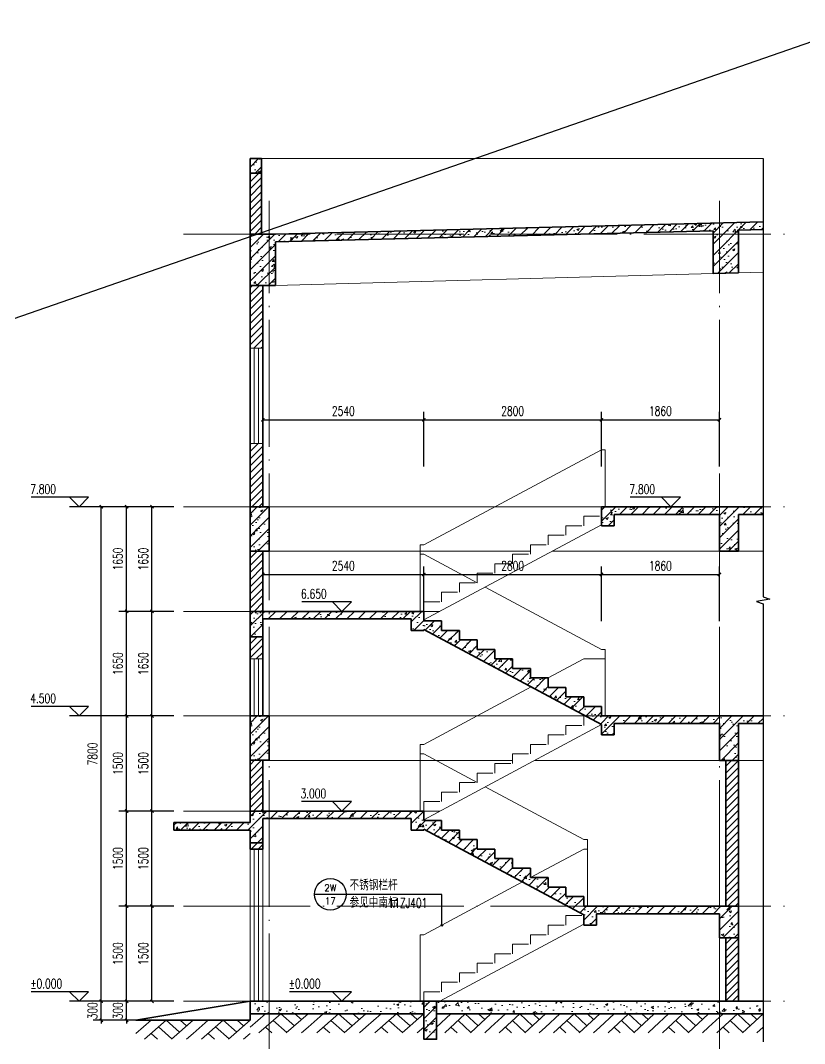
# Model space of a CAD drawing. Extents: x 238398 to 585159, y -66832 to 191977.
# Drawn here: x 424739 to 437103, y -57023 to -40886 of the extents above; entities that cross this region are included whole.
import ezdxf
from ezdxf.enums import TextEntityAlignment as Align

# ---------------------------------------------------------------- set-up
doc = ezdxf.new("R2010")
doc.units = 0
doc.header["$LTSCALE"] = 1000
doc.header["$MEASUREMENT"] = 0
doc.linetypes.add('DASH', pattern=[0.35, 0.25, -0.1])
doc.linetypes.add('DOTE', pattern=[2.42, 2, -0.2, 0.02, -0.2])
doc.layers.get('0').update_dxf_attribs({"color": 8})
doc.layers.get('Defpoints').update_dxf_attribs({"color": 8})
for name, color, linetype in [('-人员定位', 6, 'Continuous'), ('DIM_ELEV', 8, 'Continuous'), ('DIM_IDEN', 8, 'Continuous'), ('DIM_SYMB', 8, 'Continuous'), ('PUB_DIM', 8, 'Continuous')]:
    doc.layers.add(name, color=color, linetype=linetype)
for name, color, linetype, lineweight in [('DOTE', 8, 'DOTE', 13), ('PUB_HATCH', 8, 'Continuous', 5), ('PUB_TEXT', 8, 'Continuous', 20), ('S_SURFACE', 8, 'Continuous', 15), ('WINDOW', 8, 'Continuous', 18), ('剖面粗线', 8, 'Continuous', 35)]:
    doc.layers.add(name, color=color, linetype=linetype, lineweight=lineweight)
doc.styles.add('_TCH_DIM', font='SIMPLEX', dxfattribs={"bigfont": 'GBCBIG'})
doc.styles.add('_TCH_DIM_T3', font='SIMPLEX', dxfattribs={"width": 0.705882, "bigfont": 'GBCBIG'})
doc.styles.add('_TCH_LABEL', font='geditxt.shx', dxfattribs={"bigfont": 'hztxt1.shx'})
doc.dimstyles.new('_TCH_ARCH&&50', dxfattribs={"dimtxt": 148.75, "dimasz": 50, "dimexe": 125, "dimexo": 150, "dimgap": 63.125, "dimtad": 1, "dimdec": 0, "dimzin": 0, "dimdsep": 46, "dimtxsty": '_TCH_DIM_T3', "dimblk": 'ARCHTICK', "dimcen": 0.09, "dimazin": 2, "dimtfac": 1, "dimtdec": 0, "dimtix": 1, "dimtmove": 2, "dimatfit": 3, "dimfxl": 0, "dimtolj": 1, "dimtzin": 0, "dimarcsym": 0})
pattern_1 = [(45, (-244964.8, -143580.45), (-88.388348, 88.388348), []), (50, (-244964.8, -143580.45), (358.63009, -31.37607), [37.5, -412.5]), (355, (-244964.8, -143580.45), (-69.37567, 376.09607), [30, -330]), (100.4514, (-244934.9, -143583.07), (289.25469, 344.71977), [31.8701, -350.57106]), (46.1842, (-244964.8, -143480.45), (533.62052, -82.7595), [56.25, -618.75]), (96.6356, (-244920.33, -143487.35), (467.33135, 487.05894), [47.80514, -525.8565]), (351.1842, (-244964.8, -143480.45), (467.33097, 487.0593), [45, -495]), (21, (-244914.8, -143505.45), (298.45353, -201.30945), [37.5, -412.5]), (326, (-244914.8, -143505.45), (121.65767, 362.57502), [30, -330]), (71.4514, (-244889.93, -143522.23), (420.11131, 161.26525), [31.8701, -350.57106]), (37.5, (-244964.8, -143580.45), (6.079928, 166.446927), [0, -326, 0, -335, 0, -331.25]), (7.5, (-244964.8, -143580.45), (131.53477, 197.205856), [0, -191, 0, -318.5, 0, -126.25]), (327.5, (-245076.3, -143580.45), (266.911218, -11.277436), [0, -125, 0, -390, 0, -517.5]), (317.5, (-245126.3, -143580.45), (291.593085, 50.05249), [0, -162.5, 0, -259, 0, -367.5])]
pattern_2 = [(45, (-244964.8, -143580.45), (-56.126601, 56.126601), [])]

# ---------------------------------------------------------------- blocks, each defined once
blk = doc.blocks.new('_ArchTick')
at = {"color": 0, "linetype": 'ByBlock', "const_width": 0.4}
blk.add_lwpolyline([(-0.5, -0.5), (0.5, 0.5)], dxfattribs=at)
blk = doc.blocks.new('*D246')
at = {"layer": 'Defpoints', "color": 0}
for p in [(435760, -49624), (433900, -50510), (435760, -50510)]:
    blk.add_point(p, dxfattribs=at)
at = {"layer": 'PUB_DIM', "color": 0, "lineweight": -2}
for p, q in [((433900, -50360), (433900, -49499)), ((435760, -50360), (435760, -49499)), ((433900, -49624), (435760, -49624))]:
    blk.add_line(p, q, dxfattribs=at)
at = {"layer": 'PUB_DIM', "color": 0, "lineweight": -2, "xscale": 50, "yscale": 50, "zscale": 50, "rotation": 180}
blk.add_blockref('_ArchTick', (433900, -49624), dxfattribs=at)
at = {"layer": 'PUB_DIM', "color": 0, "lineweight": -2, "xscale": 50, "yscale": 50, "zscale": 50}
blk.add_blockref('_ArchTick', (435760, -49624), dxfattribs=at)
at = {"layer": 'PUB_DIM', "color": 0, "insert": (434830, -49487), "char_height": 148.8, "attachment_point": 5, "style": '_TCH_DIM_T3'}
blk.add_mtext('\\A1;1860', dxfattribs=at)
blk = doc.blocks.new('*D247')
at = {"layer": 'Defpoints', "color": 0}
for p in [(433900, -49624), (431100, -50510), (433900, -50510)]:
    blk.add_point(p, dxfattribs=at)
at = {"layer": 'PUB_DIM', "color": 0, "lineweight": -2}
for p, q in [((431100, -50360), (431100, -49499)), ((433900, -50360), (433900, -49499)), ((431100, -49624), (433900, -49624))]:
    blk.add_line(p, q, dxfattribs=at)
at = {"layer": 'PUB_DIM', "color": 0, "lineweight": -2, "xscale": 50, "yscale": 50, "zscale": 50, "rotation": 180}
blk.add_blockref('_ArchTick', (431100, -49624), dxfattribs=at)
at = {"layer": 'PUB_DIM', "color": 0, "lineweight": -2, "xscale": 50, "yscale": 50, "zscale": 50}
blk.add_blockref('_ArchTick', (433900, -49624), dxfattribs=at)
at = {"layer": 'PUB_DIM', "color": 0, "insert": (432500, -49487), "char_height": 148.8, "attachment_point": 5, "style": '_TCH_DIM_T3'}
blk.add_mtext('\\A1;2800', dxfattribs=at)
blk = doc.blocks.new('*D248')
at = {"layer": 'Defpoints', "color": 0}
for p in [(431100, -49624), (428560, -50510), (431100, -50510)]:
    blk.add_point(p, dxfattribs=at)
at = {"layer": 'PUB_DIM', "color": 0, "lineweight": -2}
for p, q in [((428560, -50360), (428560, -49499)), ((431100, -50360), (431100, -49499)), ((428560, -49624), (431100, -49624))]:
    blk.add_line(p, q, dxfattribs=at)
at = {"layer": 'PUB_DIM', "color": 0, "lineweight": -2, "xscale": 50, "yscale": 50, "zscale": 50, "rotation": 180}
blk.add_blockref('_ArchTick', (428560, -49624), dxfattribs=at)
at = {"layer": 'PUB_DIM', "color": 0, "lineweight": -2, "xscale": 50, "yscale": 50, "zscale": 50}
blk.add_blockref('_ArchTick', (431100, -49624), dxfattribs=at)
at = {"layer": 'PUB_DIM', "color": 0, "insert": (429830, -49487), "char_height": 148.8, "attachment_point": 5, "style": '_TCH_DIM_T3'}
blk.add_mtext('\\A1;2540', dxfattribs=at)
blk = doc.blocks.new('*D249')
at = {"layer": 'Defpoints', "color": 0}
for p in [(435760, -47185), (433900, -48071), (435760, -48071)]:
    blk.add_point(p, dxfattribs=at)
at = {"layer": 'PUB_DIM', "color": 0, "lineweight": -2}
for p, q in [((433900, -47921), (433900, -47060)), ((435760, -47921), (435760, -47060)), ((433900, -47185), (435760, -47185))]:
    blk.add_line(p, q, dxfattribs=at)
at = {"layer": 'PUB_DIM', "color": 0, "lineweight": -2, "xscale": 50, "yscale": 50, "zscale": 50, "rotation": 180}
blk.add_blockref('_ArchTick', (433900, -47185), dxfattribs=at)
at = {"layer": 'PUB_DIM', "color": 0, "lineweight": -2, "xscale": 50, "yscale": 50, "zscale": 50}
blk.add_blockref('_ArchTick', (435760, -47185), dxfattribs=at)
at = {"layer": 'PUB_DIM', "color": 0, "insert": (434830, -47047), "char_height": 148.8, "attachment_point": 5, "style": '_TCH_DIM_T3'}
blk.add_mtext('\\A1;1860', dxfattribs=at)
blk = doc.blocks.new('*D250')
at = {"layer": 'Defpoints', "color": 0}
for p in [(433900, -47185), (431100, -48071), (433900, -48071)]:
    blk.add_point(p, dxfattribs=at)
at = {"layer": 'PUB_DIM', "color": 0, "lineweight": -2}
for p, q in [((431100, -47921), (431100, -47060)), ((433900, -47921), (433900, -47060)), ((431100, -47185), (433900, -47185))]:
    blk.add_line(p, q, dxfattribs=at)
at = {"layer": 'PUB_DIM', "color": 0, "lineweight": -2, "xscale": 50, "yscale": 50, "zscale": 50, "rotation": 180}
blk.add_blockref('_ArchTick', (431100, -47185), dxfattribs=at)
at = {"layer": 'PUB_DIM', "color": 0, "lineweight": -2, "xscale": 50, "yscale": 50, "zscale": 50}
blk.add_blockref('_ArchTick', (433900, -47185), dxfattribs=at)
at = {"layer": 'PUB_DIM', "color": 0, "insert": (432500, -47047), "char_height": 148.8, "attachment_point": 5, "style": '_TCH_DIM_T3'}
blk.add_mtext('\\A1;2800', dxfattribs=at)
blk = doc.blocks.new('*D251')
at = {"layer": 'Defpoints', "color": 0}
for p in [(431100, -47185), (428560, -48071), (431100, -48071)]:
    blk.add_point(p, dxfattribs=at)
at = {"layer": 'PUB_DIM', "color": 0, "lineweight": -2}
for p, q in [((428560, -47921), (428560, -47060)), ((431100, -47921), (431100, -47060)), ((428560, -47185), (431100, -47185))]:
    blk.add_line(p, q, dxfattribs=at)
at = {"layer": 'PUB_DIM', "color": 0, "lineweight": -2, "xscale": 50, "yscale": 50, "zscale": 50, "rotation": 180}
blk.add_blockref('_ArchTick', (428560, -47185), dxfattribs=at)
at = {"layer": 'PUB_DIM', "color": 0, "lineweight": -2, "xscale": 50, "yscale": 50, "zscale": 50}
blk.add_blockref('_ArchTick', (431100, -47185), dxfattribs=at)
at = {"layer": 'PUB_DIM', "color": 0, "insert": (429830, -47047), "char_height": 148.8, "attachment_point": 5, "style": '_TCH_DIM_T3'}
blk.add_mtext('\\A1;2540', dxfattribs=at)
blk = doc.blocks.new('*D309')
at = {"layer": 'Defpoints', "color": 0}
for p in [(426813, -48556), (427309, -48556), (427309, -50206)]:
    blk.add_point(p, dxfattribs=at)
at = {"layer": 'PUB_DIM', "color": 0, "lineweight": -2}
for p, q in [((427159, -48556), (426688, -48556)), ((426813, -50206), (426813, -48556)), ((427159, -50206), (426688, -50206))]:
    blk.add_line(p, q, dxfattribs=at)
at = {"layer": 'PUB_DIM', "color": 0, "lineweight": -2, "xscale": 50, "yscale": 50, "zscale": 50}
for p, rotation in [((426813, -48556), 90), ((426813, -50206), 270)]:
    blk.add_blockref('_ArchTick', p, dxfattribs=dict(at, rotation=rotation))
at = {"layer": 'PUB_DIM', "color": 0, "insert": (426676, -49381), "char_height": 148.8, "attachment_point": 5, "rotation": 90, "style": '_TCH_DIM_T3'}
blk.add_mtext('\\A1;1650', dxfattribs=at)
blk = doc.blocks.new('*D310')
at = {"layer": 'Defpoints', "color": 0}
for p in [(426813, -50206), (427309, -50206), (427309, -51856)]:
    blk.add_point(p, dxfattribs=at)
at = {"layer": 'PUB_DIM', "color": 0, "lineweight": -2}
for p, q in [((427159, -50206), (426688, -50206)), ((426813, -51856), (426813, -50206)), ((427159, -51856), (426688, -51856))]:
    blk.add_line(p, q, dxfattribs=at)
at = {"layer": 'PUB_DIM', "color": 0, "lineweight": -2, "xscale": 50, "yscale": 50, "zscale": 50}
for p, rotation in [((426813, -50206), 90), ((426813, -51856), 270)]:
    blk.add_blockref('_ArchTick', p, dxfattribs=dict(at, rotation=rotation))
at = {"layer": 'PUB_DIM', "color": 0, "insert": (426676, -51031), "char_height": 148.8, "attachment_point": 5, "rotation": 90, "style": '_TCH_DIM_T3'}
blk.add_mtext('\\A1;1650', dxfattribs=at)
blk = doc.blocks.new('*D311')
at = {"layer": 'Defpoints', "color": 0}
for p in [(426813, -51856), (427309, -51856), (427309, -53356)]:
    blk.add_point(p, dxfattribs=at)
at = {"layer": 'PUB_DIM', "color": 0, "lineweight": -2}
for p, q in [((427159, -51856), (426688, -51856)), ((426813, -53356), (426813, -51856)), ((427159, -53356), (426688, -53356))]:
    blk.add_line(p, q, dxfattribs=at)
at = {"layer": 'PUB_DIM', "color": 0, "lineweight": -2, "xscale": 50, "yscale": 50, "zscale": 50}
for p, rotation in [((426813, -51856), 90), ((426813, -53356), 270)]:
    blk.add_blockref('_ArchTick', p, dxfattribs=dict(at, rotation=rotation))
at = {"layer": 'PUB_DIM', "color": 0, "insert": (426676, -52606), "char_height": 148.8, "attachment_point": 5, "rotation": 90, "style": '_TCH_DIM_T3'}
blk.add_mtext('\\A1;1500', dxfattribs=at)
blk = doc.blocks.new('*D312')
at = {"layer": 'Defpoints', "color": 0}
for p in [(426813, -53356), (427309, -53356), (427309, -54856)]:
    blk.add_point(p, dxfattribs=at)
at = {"layer": 'PUB_DIM', "color": 0, "lineweight": -2}
for p, q in [((427159, -53356), (426688, -53356)), ((426813, -54856), (426813, -53356)), ((427159, -54856), (426688, -54856))]:
    blk.add_line(p, q, dxfattribs=at)
at = {"layer": 'PUB_DIM', "color": 0, "lineweight": -2, "xscale": 50, "yscale": 50, "zscale": 50}
for p, rotation in [((426813, -53356), 90), ((426813, -54856), 270)]:
    blk.add_blockref('_ArchTick', p, dxfattribs=dict(at, rotation=rotation))
at = {"layer": 'PUB_DIM', "color": 0, "insert": (426676, -54106), "char_height": 148.8, "attachment_point": 5, "rotation": 90, "style": '_TCH_DIM_T3'}
blk.add_mtext('\\A1;1500', dxfattribs=at)
blk = doc.blocks.new('*D313')
at = {"layer": 'Defpoints', "color": 0}
for p in [(426813, -54856), (427309, -54856), (427309, -56356)]:
    blk.add_point(p, dxfattribs=at)
at = {"layer": 'PUB_DIM', "color": 0, "lineweight": -2}
for p, q in [((427159, -54856), (426688, -54856)), ((426813, -56356), (426813, -54856)), ((427159, -56356), (426688, -56356))]:
    blk.add_line(p, q, dxfattribs=at)
at = {"layer": 'PUB_DIM', "color": 0, "lineweight": -2, "xscale": 50, "yscale": 50, "zscale": 50}
for p, rotation in [((426813, -54856), 90), ((426813, -56356), 270)]:
    blk.add_blockref('_ArchTick', p, dxfattribs=dict(at, rotation=rotation))
at = {"layer": 'PUB_DIM', "color": 0, "insert": (426676, -55606), "char_height": 148.8, "attachment_point": 5, "rotation": 90, "style": '_TCH_DIM_T3'}
blk.add_mtext('\\A1;1500', dxfattribs=at)
blk = doc.blocks.new('*D314')
at = {"layer": 'Defpoints', "color": 0}
for p in [(426013, -48556), (426577, -48556), (426577, -56356)]:
    blk.add_point(p, dxfattribs=at)
at = {"layer": 'PUB_DIM', "color": 0, "lineweight": -2}
for p, q in [((426427, -48556), (425888, -48556)), ((426013, -56356), (426013, -48556)), ((426427, -56356), (425888, -56356))]:
    blk.add_line(p, q, dxfattribs=at)
at = {"layer": 'PUB_DIM', "color": 0, "lineweight": -2, "xscale": 50, "yscale": 50, "zscale": 50}
for p, rotation in [((426013, -48556), 90), ((426013, -56356), 270)]:
    blk.add_blockref('_ArchTick', p, dxfattribs=dict(at, rotation=rotation))
at = {"layer": 'PUB_DIM', "color": 0, "insert": (425876, -52456), "char_height": 148.8, "attachment_point": 5, "rotation": 90, "style": '_TCH_DIM_T3'}
blk.add_mtext('\\A1;7800', dxfattribs=at)
blk = doc.blocks.new('*D315')
at = {"layer": 'Defpoints', "color": 0}
for p in [(426013, -56356), (426577, -56356), (426577, -56656)]:
    blk.add_point(p, dxfattribs=at)
at = {"layer": 'PUB_DIM', "color": 0, "lineweight": -2}
for p, q in [((426013, -56356), (426013, -56306)), ((426427, -56356), (425888, -56356)), ((426013, -56656), (426013, -56356)), ((426427, -56656), (425888, -56656)), ((426013, -56656), (426013, -56706))]:
    blk.add_line(p, q, dxfattribs=at)
at = {"layer": 'PUB_DIM', "color": 0, "lineweight": -2, "xscale": 50, "yscale": 50, "zscale": 50}
for p, rotation in [((426013, -56356), 270), ((426013, -56656), 90)]:
    blk.add_blockref('_ArchTick', p, dxfattribs=dict(at, rotation=rotation))
at = {"layer": 'PUB_DIM', "color": 0, "insert": (425876, -56506), "char_height": 148.8, "attachment_point": 5, "rotation": 90, "style": '_TCH_DIM_T3'}
blk.add_mtext('\\A1;300', dxfattribs=at)
blk = doc.blocks.new('*D316')
at = {"layer": 'Defpoints', "color": 0}
for p in [(426413, -48556), (426909, -48556), (426909, -50206)]:
    blk.add_point(p, dxfattribs=at)
at = {"layer": 'PUB_DIM', "color": 0, "lineweight": -2}
for p, q in [((426759, -48556), (426288, -48556)), ((426413, -50206), (426413, -48556)), ((426759, -50206), (426288, -50206))]:
    blk.add_line(p, q, dxfattribs=at)
at = {"layer": 'PUB_DIM', "color": 0, "lineweight": -2, "xscale": 50, "yscale": 50, "zscale": 50}
for p, rotation in [((426413, -48556), 90), ((426413, -50206), 270)]:
    blk.add_blockref('_ArchTick', p, dxfattribs=dict(at, rotation=rotation))
at = {"layer": 'PUB_DIM', "color": 0, "insert": (426276, -49381), "char_height": 148.8, "attachment_point": 5, "rotation": 90, "style": '_TCH_DIM_T3'}
blk.add_mtext('\\A1;1650', dxfattribs=at)
blk = doc.blocks.new('*D317')
at = {"layer": 'Defpoints', "color": 0}
for p in [(426413, -50206), (426909, -50206), (426909, -51856)]:
    blk.add_point(p, dxfattribs=at)
at = {"layer": 'PUB_DIM', "color": 0, "lineweight": -2}
for p, q in [((426759, -50206), (426288, -50206)), ((426413, -51856), (426413, -50206)), ((426759, -51856), (426288, -51856))]:
    blk.add_line(p, q, dxfattribs=at)
at = {"layer": 'PUB_DIM', "color": 0, "lineweight": -2, "xscale": 50, "yscale": 50, "zscale": 50}
for p, rotation in [((426413, -50206), 90), ((426413, -51856), 270)]:
    blk.add_blockref('_ArchTick', p, dxfattribs=dict(at, rotation=rotation))
at = {"layer": 'PUB_DIM', "color": 0, "insert": (426276, -51031), "char_height": 148.8, "attachment_point": 5, "rotation": 90, "style": '_TCH_DIM_T3'}
blk.add_mtext('\\A1;1650', dxfattribs=at)
blk = doc.blocks.new('*D318')
at = {"layer": 'Defpoints', "color": 0}
for p in [(426413, -51856), (426909, -51856), (426909, -53356)]:
    blk.add_point(p, dxfattribs=at)
at = {"layer": 'PUB_DIM', "color": 0, "lineweight": -2}
for p, q in [((426759, -51856), (426288, -51856)), ((426413, -53356), (426413, -51856)), ((426759, -53356), (426288, -53356))]:
    blk.add_line(p, q, dxfattribs=at)
at = {"layer": 'PUB_DIM', "color": 0, "lineweight": -2, "xscale": 50, "yscale": 50, "zscale": 50}
for p, rotation in [((426413, -51856), 90), ((426413, -53356), 270)]:
    blk.add_blockref('_ArchTick', p, dxfattribs=dict(at, rotation=rotation))
at = {"layer": 'PUB_DIM', "color": 0, "insert": (426276, -52606), "char_height": 148.8, "attachment_point": 5, "rotation": 90, "style": '_TCH_DIM_T3'}
blk.add_mtext('\\A1;1500', dxfattribs=at)
blk = doc.blocks.new('*D319')
at = {"layer": 'Defpoints', "color": 0}
for p in [(426413, -53356), (426909, -53356), (426909, -54856)]:
    blk.add_point(p, dxfattribs=at)
at = {"layer": 'PUB_DIM', "color": 0, "lineweight": -2}
for p, q in [((426759, -53356), (426288, -53356)), ((426413, -54856), (426413, -53356)), ((426759, -54856), (426288, -54856))]:
    blk.add_line(p, q, dxfattribs=at)
at = {"layer": 'PUB_DIM', "color": 0, "lineweight": -2, "xscale": 50, "yscale": 50, "zscale": 50}
for p, rotation in [((426413, -53356), 90), ((426413, -54856), 270)]:
    blk.add_blockref('_ArchTick', p, dxfattribs=dict(at, rotation=rotation))
at = {"layer": 'PUB_DIM', "color": 0, "insert": (426276, -54106), "char_height": 148.8, "attachment_point": 5, "rotation": 90, "style": '_TCH_DIM_T3'}
blk.add_mtext('\\A1;1500', dxfattribs=at)
blk = doc.blocks.new('*D320')
at = {"layer": 'Defpoints', "color": 0}
for p in [(426413, -54856), (426909, -54856), (426909, -56356)]:
    blk.add_point(p, dxfattribs=at)
at = {"layer": 'PUB_DIM', "color": 0, "lineweight": -2}
for p, q in [((426759, -54856), (426288, -54856)), ((426413, -56356), (426413, -54856)), ((426759, -56356), (426288, -56356))]:
    blk.add_line(p, q, dxfattribs=at)
at = {"layer": 'PUB_DIM', "color": 0, "lineweight": -2, "xscale": 50, "yscale": 50, "zscale": 50}
for p, rotation in [((426413, -54856), 90), ((426413, -56356), 270)]:
    blk.add_blockref('_ArchTick', p, dxfattribs=dict(at, rotation=rotation))
at = {"layer": 'PUB_DIM', "color": 0, "insert": (426276, -55606), "char_height": 148.8, "attachment_point": 5, "rotation": 90, "style": '_TCH_DIM_T3'}
blk.add_mtext('\\A1;1500', dxfattribs=at)
blk = doc.blocks.new('*D321')
at = {"layer": 'Defpoints', "color": 0}
for p in [(426413, -56356), (426909, -56356), (426909, -56656)]:
    blk.add_point(p, dxfattribs=at)
at = {"layer": 'PUB_DIM', "color": 0, "lineweight": -2}
for p, q in [((426413, -56356), (426413, -56306)), ((426759, -56356), (426288, -56356)), ((426413, -56656), (426413, -56356)), ((426759, -56656), (426288, -56656)), ((426413, -56656), (426413, -56706))]:
    blk.add_line(p, q, dxfattribs=at)
at = {"layer": 'PUB_DIM', "color": 0, "lineweight": -2, "xscale": 50, "yscale": 50, "zscale": 50}
for p, rotation in [((426413, -56356), 270), ((426413, -56656), 90)]:
    blk.add_blockref('_ArchTick', p, dxfattribs=dict(at, rotation=rotation))
at = {"layer": 'PUB_DIM', "color": 0, "insert": (426276, -56506), "char_height": 148.8, "attachment_point": 5, "rotation": 90, "style": '_TCH_DIM_T3'}
blk.add_mtext('\\A1;300', dxfattribs=at)
blk = doc.blocks.new('$LinePat$素土夯实')
at = {"color": 0}
for p, q in [((0, -210), (210, 0)), ((120, -300), (420, 0)), ((420, 0), (608, -188)), ((495, -300), (795, 0)), ((615, 0), (705, -90)), ((315, -105), (502, -293)), ((210, -210), (300, -300)), ((705, -300), (795, -210))]:
    blk.add_line(p, q, dxfattribs=at)

msp = doc.modelspace()

# ---------------------------------------------------------------- hatches: boundary and pattern name
at = {"layer": 'PUB_HATCH'}
h = msp.add_hatch(dxfattribs=at)
h.set_pattern_fill('钢筋混凝土', color=256, scale=50, style=0)
h.set_pattern_definition([(45, (-244964.8, -143590.59), (-88.388348, 88.388348), []), (50, (-244964.8, -143590.6), (358.63009, -31.37607), [37.5, -412.5]), (355, (-244964.8, -143590.6), (-69.37567, 376.09607), [30, -330]), (100.4514, (-244934.9, -143593.2), (289.25469, 344.71977), [31.8701, -350.57106]), (46.1842, (-244964.8, -143490.6), (533.62052, -82.7595), [56.25, -618.75]), (96.6356, (-244920.33, -143497.5), (467.33135, 487.05894), [47.80514, -525.8565]), (351.1842, (-244964.8, -143490.6), (467.33097, 487.0593), [45, -495]), (21, (-244914.8, -143515.6), (298.45353, -201.30945), [37.5, -412.5]), (326, (-244914.8, -143515.6), (121.65767, 362.57502), [30, -330]), (71.4514, (-244889.93, -143532.37), (420.11131, 161.26525), [31.8701, -350.57106]), (37.5, (-244964.8, -143590.59), (6.079928, 166.446927), [0, -326, 0, -335, 0, -331.25]), (7.5, (-244964.8, -143590.6), (131.53477, 197.205856), [0, -191, 0, -318.5, 0, -126.25]), (327.5, (-245076.3, -143590.6), (266.911218, -11.277436), [0, -125, 0, -390, 0, -517.5]), (317.5, (-245126.3, -143590.6), (291.593085, 50.05249), [0, -162.5, 0, -259, 0, -367.5])])
h.paths.add_polyline_path([(428540.3, -43065.9), (428360.3, -43065.9), (428360.3, -43293.6), (428540.3, -43293.6)])
h = msp.add_hatch(dxfattribs=at)
h.set_pattern_fill('ANSI31', color=256, scale=50)
h.set_pattern_definition([(45, (-244964.8, -142580.45), (-56.126601, 56.126601), [])])
h.paths.add_polyline_path([(428540.3, -43293.6), (428360.3, -43293.6), (428360.3, -44256), (428540.3, -44256)])
h = msp.add_hatch(dxfattribs=at)
h.set_pattern_fill('钢筋混凝土', color=256, scale=50, style=0)
h.set_pattern_definition([(45, (957326.36, -836907.35), (-88.388348, 88.388348), []), (50, (957326.36, -836907.35), (358.63009, -31.37607), [37.5, -412.5]), (355, (957326.36, -836907.35), (-69.37567, 376.09607), [30, -330]), (100.4514, (957356.24, -836909.97), (289.25469, 344.71977), [31.8701, -350.57106]), (46.1842, (957326.36, -836807.35), (533.62052, -82.7595), [56.25, -618.75]), (96.6356, (957370.8, -836814.25), (467.33135, 487.05894), [47.80514, -525.8565]), (351.1842, (957326.36, -836807.35), (467.33097, 487.0593), [45, -495]), (21, (957376.36, -836832.35), (298.45353, -201.309445), [37.5, -412.5]), (326, (957376.36, -836832.35), (121.65767, 362.57502), [30, -330]), (71.4514, (957401.23, -836849.13), (420.11131, 161.26525), [31.8701, -350.57106]), (37.5, (957326.36, -836907.35), (6.079928, 166.446927), [0, -326, 0, -335, 0, -331.25]), (7.5, (957326.36, -836907.35), (131.53477, 197.205856), [0, -191, 0, -318.5, 0, -126.25]), (327.5, (957214.86, -836907.35), (266.911218, -11.277436), [0, -125, 0, -390, 0, -517.5]), (317.5, (957164.86, -836907.35), (291.593085, 50.05249), [0, -162.5, 0, -259, 0, -367.5])])
h.paths.add_polyline_path([(435760.3, -44078.6), (436448.5, -44061.1), (436448.5, -44181.1), (436060.5, -44193.5), (436060.1, -44867.5), (435760.2, -44875.8)])
h.paths.add_polyline_path([(435660.3, -44203.6), (428760.3, -44376), (428760.3, -45066.2), (428660.3, -45066.2), (428660.3, -44256), (428760.3, -44256), (429371.6, -44240.5), (429397.2, -44266.2), (429424.2, -44239.2), (435760.3, -44078.6), (435760.2, -44875.8), (435660.3, -44878.6)])
h.paths.add_polyline_path([(428360.3, -44266.2), (428360.3, -44256), (428660.3, -44256), (428660.3, -45066.2), (428360.3, -45066.2)])
h.paths.add_polyline_path([(428760.3, -44101.1), (428611.7, -44101.1)])
h = msp.add_hatch(dxfattribs=at)
h.set_pattern_fill('ANSI31', color=256, scale=50)
h.set_pattern_definition(pattern_2)
h.paths.add_polyline_path([(428360.3, -46056), (428560.3, -46056), (428560.3, -45066.2), (428360.3, -45066.2)])
h.paths.add_polyline_path([(428560.3, -47556), (428360.3, -47556), (428360.3, -48556), (428560.3, -48556)])
h = msp.add_hatch(dxfattribs=at)
h.set_pattern_fill('钢筋混凝土', color=256, scale=50, style=0)
h.set_pattern_definition(pattern_1)
h.paths.add_polyline_path([(428660.3, -48556.2), (428360.3, -48556.2), (428360.3, -49256.2), (428660.3, -49256.2)])
h.paths.add_polyline_path([(428660.3, -48556.2), (428660.3, -49356.2)])
h = msp.add_hatch(dxfattribs=at)
h.set_pattern_fill('钢筋混凝土', color=256, scale=50, style=0)
h.set_pattern_definition(pattern_1)
h.paths.add_polyline_path([(435760.3, -48556), (433900.3, -48556), (433900.3, -48856), (434100.3, -48856), (434100.3, -48676), (435760.3, -48676), (435760.3, -49356.2)])
h.paths.add_polyline_path([(436060.3, -48676), (436448.5, -48676), (436448.5, -48556), (435760.3, -48556), (435760.3, -49256.2), (436060.3, -49256.2)])
h = msp.add_hatch(dxfattribs=at)
h.set_pattern_fill('ANSI31', color=256, scale=50)
h.set_pattern_definition(pattern_2)
h.paths.add_polyline_path([(428360.3, -50206), (428560.3, -50206), (428560.3, -49256.2), (428360.3, -49256.2)])
h.paths.add_polyline_path([(428360.3, -50956), (428560.3, -50956), (428560.3, -50606), (428360.3, -50606)])
h = msp.add_hatch(dxfattribs=at)
h.set_pattern_fill('钢筋混凝土', color=256, scale=50, style=0)
h.set_pattern_definition(pattern_1)
h.paths.add_polyline_path([(431100.3, -50206), (429397.3, -50206), (429397.2, -50206.1), (429397.1, -50206), (428560.3, -50206), (428560.3, -50705.9), (428560.3, -50326), (430900.3, -50326), (430900.3, -50506), (431100.3, -50506)])
h.paths.add_polyline_path([(428560.3, -50206), (428360.3, -50205.9), (428360.3, -50606), (428560.3, -50606.1)])
h = msp.add_hatch(dxfattribs=at)
h.set_pattern_fill('钢筋混凝土', color=256, scale=50, style=0)
h.set_pattern_definition(pattern_1)
h.paths.add_polyline_path([(433900.3, -51856), (433900.3, -51706), (433620.3, -51706), (433620.3, -51556), (433340.3, -51556), (433340.3, -51406), (433060.3, -51406), (433060.3, -51256), (432780.3, -51256), (432780.3, -51106), (432500.3, -51106), (432500.3, -50956), (432220.3, -50956), (432220.3, -50806), (431940.3, -50806), (431940.3, -50656), (431660.3, -50656), (431660.3, -50506), (431380.3, -50506), (431380.3, -50356), (431100.3, -50356), (431100.3, -50326), (431100.3, -50492.2), (433900.3, -51992.2)])
h = msp.add_hatch(dxfattribs=at)
h.set_pattern_fill('钢筋混凝土', color=256, scale=50, style=0)
h.set_pattern_definition([(45, (-244964.8, -146880.33), (-88.388348, 88.388348), []), (50, (-244964.8, -146880.33), (358.63009, -31.37607), [37.5, -412.5]), (355, (-244964.8, -146880.33), (-69.37567, 376.09607), [30, -330]), (100.4514, (-244934.9, -146882.95), (289.25469, 344.71977), [31.8701, -350.57106]), (46.1842, (-244964.8, -146780.33), (533.62052, -82.7595), [56.25, -618.75]), (96.6356, (-244920.33, -146787.23), (467.33135, 487.05894), [47.80514, -525.8565]), (351.1842, (-244964.8, -146780.33), (467.33097, 487.0593), [45, -495]), (21, (-244914.8, -146805.33), (298.45353, -201.30945), [37.5, -412.5]), (326, (-244914.8, -146805.33), (121.65767, 362.57502), [30, -330]), (71.4514, (-244889.93, -146822.1), (420.11131, 161.26525), [31.8701, -350.57106]), (37.5, (-244964.8, -146880.33), (6.079928, 166.446927), [0, -326, 0, -335, 0, -331.25]), (7.5, (-244964.8, -146880.33), (131.53477, 197.205856), [0, -191, 0, -318.5, 0, -126.25]), (327.5, (-245076.3, -146880.33), (266.911218, -11.277436), [0, -125, 0, -390, 0, -517.5]), (317.5, (-245126.3, -146880.33), (291.593085, 50.05249), [0, -162.5, 0, -259, 0, -367.5])])
h.paths.add_polyline_path([(428660.3, -51856), (428360.3, -51856), (428360.3, -52556), (428660.3, -52556)])
h.paths.add_polyline_path([(428660.3, -51856), (428660.3, -52656)])
h = msp.add_hatch(dxfattribs=at)
h.set_pattern_fill('钢筋混凝土', color=256, scale=50, style=0)
h.set_pattern_definition(pattern_1)
h.paths.add_polyline_path([(435760.3, -51856), (433900.3, -51856), (433900.3, -52156), (434100.3, -52156), (434100.3, -51976), (435760.3, -51976), (435760.3, -52656)])
h.paths.add_polyline_path([(436448.5, -51856), (435760.3, -51856), (435760.3, -52556.2), (436060.3, -52556.2), (436060.3, -51976), (436448.5, -51976)])
h = msp.add_hatch(dxfattribs=at)
h.set_pattern_fill('ANSI31', color=256, scale=50)
h.set_pattern_definition(pattern_2)
h.paths.add_polyline_path([(428560.3, -52556), (428360.3, -52556), (428360.3, -53356), (428560.3, -53356), (428560.3, -53355.9)])
h = msp.add_hatch(dxfattribs=at)
h.set_pattern_fill('ANSI31', color=256, scale=50)
h.set_pattern_definition(pattern_2)
h.paths.add_polyline_path([(435860.3, -54856), (436060.3, -54856), (436060.3, -52556.2), (435860.3, -52556.2)])
h = msp.add_hatch(dxfattribs=at)
h.set_pattern_fill('钢筋混凝土', color=256, scale=50, style=0)
h.set_pattern_definition(pattern_1)
h.paths.add_polyline_path([(428560.3, -53356), (428360.3, -53356), (428360.3, -53855.9), (428560.3, -53855.9)])
h.paths.add_polyline_path([(431100.3, -53356), (428560.3, -53356), (428560.3, -53855.9), (428560.3, -53476), (430900.3, -53476), (430900.3, -53656), (431100.3, -53656)])
h = msp.add_hatch(dxfattribs=at)
h.set_pattern_fill('钢筋混凝土', color=256, scale=50, style=0)
h.set_pattern_definition(pattern_1)
h.paths.add_polyline_path([(428360.3, -53536), (427160.3, -53536), (427160.3, -53656), (428360.3, -53656), (428360.3, -53956)])
h = msp.add_hatch(dxfattribs=at)
h.set_pattern_fill('钢筋混凝土', color=256, scale=50, style=0)
h.set_pattern_definition(pattern_1)
h.paths.add_polyline_path([(433620.3, -54856), (433620.3, -54706), (433340.3, -54706), (433340.3, -54556), (433060.3, -54556), (433060.3, -54406), (432780.3, -54406), (432780.3, -54256), (432500.3, -54256), (432500.3, -54106), (432220.3, -54106), (432220.3, -53956), (431940.3, -53956), (431940.3, -53806), (431660.3, -53806), (431660.3, -53656), (431380.3, -53656), (431380.3, -53506), (431100.3, -53506), (431100.3, -53476), (431100.3, -53642.2), (433620.3, -54992.2)])
h = msp.add_hatch(dxfattribs=at)
h.set_pattern_fill('ANSI31', color=256, scale=50)
h.set_pattern_definition(pattern_2)
h.paths.add_polyline_path([(428360.3, -53855.9), (428360.3, -53956), (428560.3, -53956), (428560.3, -53855.9)])
h = msp.add_hatch(dxfattribs=at)
h.set_pattern_fill('钢筋混凝土', color=256, scale=50, style=0)
h.set_pattern_definition(pattern_1)
h.paths.add_polyline_path([(435760.3, -54856), (433620.3, -54856), (433620.3, -55156), (433820.3, -55156), (433820.3, -54976), (435760.3, -54976)])
h.paths.add_polyline_path([(436060.3, -54856), (435760.3, -54856), (435760.3, -54976), (435760.3, -55356), (436060.3, -55356)])
h = msp.add_hatch(dxfattribs=at)
h.set_pattern_fill('ANSI31', color=256, scale=50)
h.set_pattern_definition(pattern_2)
h.paths.add_polyline_path([(436060.3, -55356), (435860.3, -55356), (435860.3, -56356), (436060.3, -56356)])
h = msp.add_hatch(dxfattribs=at)
h.set_pattern_fill('混凝土', color=256, scale=50)
h.set_pattern_definition([(50, (-201744.83, -143500), (358.63009, -31.37607), [37.5, -412.5]), (355, (-201744.83, -143500), (-69.37567, 376.09607), [30, -330]), (100.4514, (-201714.94, -143502.6), (289.2547, 344.71977), [31.8701, -350.57106]), (46.1842, (-201744.83, -143400), (533.62052, -82.7595), [56.25, -618.75]), (96.6356, (-201700.36, -143406.9), (467.33135, 487.05894), [47.80514, -525.8565]), (351.1842, (-201744.8, -143400), (467.33097, 487.0593), [45, -495]), (21, (-201694.83, -143425), (298.45353, -201.30945), [37.5, -412.5]), (326, (-201694.83, -143425), (121.65767, 362.57502), [30, -330]), (71.4514, (-201669.95, -143441.78), (420.11131, 161.26525), [31.8701, -350.57106]), (37.5, (-201744.83, -143500), (6.079928, 166.446927), [0, -326, 0, -335, 0, -331.25]), (7.5, (-201744.83, -143500), (131.53477, 197.205856), [0, -191, 0, -318.5, 0, -126.25]), (327.5, (-201856.33, -143500), (266.911218, -11.277436), [0, -125, 0, -390, 0, -517.5]), (317.5, (-201906.33, -143500), (291.593085, 50.05249), [0, -162.5, 0, -259, 0, -367.5])])
h.paths.add_polyline_path([(428660.3, -56356), (428360.3, -56356), (428360.3, -56556), (428660.3, -56556)])
h.paths.add_polyline_path([(436448.5, -56356), (435760.3, -56356), (435760.3, -56556), (436448.5, -56556)])
h.paths.add_polyline_path([(431100.3, -56556), (431100.3, -56356), (428660.3, -56356), (428660.3, -56556)])
h.paths.add_polyline_path([(431300.3, -56356), (431300.3, -56556), (435760.3, -56556), (435760.3, -56356)])
h = msp.add_hatch(dxfattribs=at)
h.set_pattern_fill('钢筋混凝土', color=256, scale=50, style=0)
h.set_pattern_definition([(45, (-205190.6, -143500), (-88.388348, 88.388348), []), (50, (-205190.6, -143500), (358.63009, -31.37607), [37.5, -412.5]), (355, (-205190.6, -143500), (-69.37567, 376.09607), [30, -330]), (100.4514, (-205160.72, -143502.6), (289.2547, 344.71977), [31.8701, -350.57106]), (46.1842, (-205190.6, -143400), (533.62052, -82.7595), [56.25, -618.75]), (96.6356, (-205146.14, -143406.9), (467.33135, 487.05894), [47.80514, -525.8565]), (351.1842, (-205190.6, -143400), (467.33097, 487.0593), [45, -495]), (21, (-205140.6, -143425), (298.45353, -201.30945), [37.5, -412.5]), (326, (-205140.6, -143425), (121.65767, 362.57502), [30, -330]), (71.4514, (-205115.73, -143441.78), (420.11131, 161.26525), [31.8701, -350.57106]), (37.5, (-205190.6, -143500), (6.079928, 166.446927), [0, -326, 0, -335, 0, -331.25]), (7.5, (-205190.6, -143500), (131.53477, 197.205856), [0, -191, 0, -318.5, 0, -126.25]), (327.5, (-205302.1, -143500), (266.911218, -11.277436), [0, -125, 0, -390, 0, -517.5]), (317.5, (-205352.1, -143500), (291.593085, 50.05249), [0, -162.5, 0, -259, 0, -367.5])])
h.paths.add_polyline_path([(431300.3, -56356), (431100.3, -56356), (431100.3, -56956), (431300.3, -56956)])

# ---------------------------------------------------------------- linework, layer by layer
at = {"layer": '-人员定位'}
msp.add_line((449034.5, -37119.8), (364934.5, -66319.8), dxfattribs=at)
at = {"layer": 'DIM_ELEV'}
for p, q in [((425813.2, -48406), (424908.3, -48406)), ((425663.2, -48556), (425513.2, -48406)), ((425663.2, -48556), (425813.2, -48406)), ((435145, -48406.2), (434355.6, -48406.2)), ((434995, -48556.2), (434845, -48406.2)), ((434995, -48556.2), (435145, -48406.2)), ((426427, -48556), (425513.2, -48556)), ((429959.3, -50056.1), (429177.5, -50056.1)), ((429809.3, -50206.1), (429659.3, -50056.1)), ((429809.3, -50206.1), (429959.3, -50056.1)), ((425813.2, -51706), (424908.3, -51706)), ((425663.2, -51856), (425513.2, -51706)), ((425663.2, -51856), (425813.2, -51706)), ((426427, -51856), (425513.2, -51856)), ((429959.3, -53206), (429170.1, -53206)), ((429809.3, -53356), (429659.3, -53206)), ((429809.3, -53356), (429959.3, -53206)), ((425813.2, -56206), (424908.3, -56206)), ((425663.2, -56356), (425513.2, -56206)), ((425663.2, -56356), (425813.2, -56206)), ((429959.3, -56206), (428982.2, -56206)), ((429809.3, -56356), (429659.3, -56206)), ((429809.3, -56356), (429959.3, -56206)), ((426427, -56356), (425513.2, -56356))]:
    msp.add_line(p, q, dxfattribs=at)
at = {"layer": 'DIM_IDEN'}
for p, q in [((429875.6, -54670), (429375.6, -54670)), ((431383.5, -54670), (429875.6, -54670)), ((431383.5, -55145.4), (431383.5, -54670))]:
    msp.add_line(p, q, dxfattribs=at)
for centre, radius in [((429625.6, -54670), 250), ((431383.5, -55158.2), 12.7)]:
    msp.add_circle(centre, radius, dxfattribs=at)
at = {"layer": 'DIM_SYMB'}
msp.add_lwpolyline([(436448.5, -43065.9), (436448.5, -49974.9), (436553.5, -50013.1), (436343.5, -50050.1), (436448.5, -50087.4), (436448.5, -56996.4)], dxfattribs=at)
at = {"layer": 'DOTE'}
for p, q in [((428660.3, -57289.3), (428660.3, -43731.7)), ((435760.3, -57289.3), (435760.3, -43731.7)), ((427309.1, -44256), (436859.6, -44256)), ((427309.1, -48556), (436859.6, -48556)), ((427309.1, -50206), (431354.4, -50206)), ((427309.1, -51856), (436859.6, -51856)), ((427309.1, -53356), (431354.4, -53356)), ((427309.1, -54856), (436859.6, -54856)), ((427309.1, -56356), (436859.6, -56356))]:
    msp.add_line(p, q, dxfattribs=at)
at = {"layer": 'PUB_HATCH'}
for p, q in [((428540.3, -43065.9), (436448.5, -43065.9)), ((436060.3, -44867.5), (436448.5, -44854.1)), ((428760.3, -45066.2), (435660.3, -44878.6))]:
    msp.add_line(p, q, dxfattribs=at)
for points in [[(428660.3, -48556.2), (433900.3, -48556)], [(428660.3, -49256.2), (431040.3, -49256.2)], [(431040.3, -49256.2), (432780.3, -49256.2)], [(433127.5, -49256.2), (435760.3, -49256.2)], [(436060.3, -49256.2), (436448.5, -49256.2)], [(428660.3, -51856.2), (431940.2, -51856.1)], [(431940.2, -51856.1), (433620.3, -51856)], [(428660.3, -52556.2), (432500.3, -52556.2)], [(432847.5, -52556.2), (435760.3, -52556.2)], [(436060.3, -52556.2), (436448.5, -52556.2)]]:
    msp.add_lwpolyline(points, dxfattribs=at)
at = {"layer": 'S_SURFACE'}
for p, q in [((431100.3, -49156), (433900.3, -47656)), ((433900.3, -48842.2), (431100.3, -50342.2)), ((431940.3, -49756), (431100.3, -49306)), ((433900.3, -50806), (432067.3, -49824.1)), ((433060.3, -51256), (433620.3, -50956)), ((431100.3, -52306), (432793.2, -51399.1)), ((433900.3, -51992.2), (431100.3, -53492.2)), ((431940.3, -52906), (431100.3, -52456)), ((433620.3, -53806), (432067.3, -52974.1)), ((432780.3, -54406), (433620.3, -53956)), ((431100.3, -55306), (432653.2, -54474.1)), ((433620.3, -55142.2), (431354.4, -56356))]:
    msp.add_line(p, q, dxfattribs=at)
at = {"layer": 'S_SURFACE', "linetype": 'DASH'}
for p, q in [((433900.3, -48706), (433900.3, -48556)), ((433620.3, -48856), (433620.3, -48706)), ((433620.3, -48706), (433900.3, -48706)), ((433340.3, -49006), (433340.3, -48856)), ((433340.3, -48856), (433620.3, -48856)), ((433060.3, -49156), (433060.3, -49006)), ((433060.3, -49006), (433340.3, -49006)), ((432780.3, -49306), (432780.3, -49156)), ((432780.3, -49156), (433060.3, -49156)), ((432500.3, -49456), (432500.3, -49306)), ((432500.3, -49306), (432780.3, -49306)), ((432220.3, -49606), (432220.3, -49456)), ((432220.3, -49456), (432500.3, -49456)), ((431940.3, -49756), (431940.3, -49606)), ((431940.3, -49606), (432220.3, -49606)), ((431660.3, -49906), (431660.3, -49756)), ((431660.3, -49756), (431940.3, -49756)), ((431380.3, -50056), (431380.3, -49906)), ((431380.3, -49906), (431660.3, -49906)), ((431100.3, -50206), (431100.3, -50056)), ((431100.3, -50056), (431380.3, -50056)), ((433620.3, -52006), (433620.3, -51856)), ((433620.3, -51856), (433646.2, -51856)), ((433620.3, -52006), (433620.3, -51856)), ((433340.3, -52156), (433340.3, -52006)), ((433340.3, -52006), (433620.3, -52006)), ((433060.3, -52306), (433060.3, -52156)), ((433060.3, -52156), (433340.3, -52156)), ((432780.3, -52456), (432780.3, -52306)), ((432780.3, -52306), (433060.3, -52306)), ((432220.3, -52756), (432220.3, -52606)), ((432220.3, -52606), (432500.3, -52606)), ((432500.3, -52606), (432500.3, -52456)), ((432500.3, -52456), (432780.3, -52456)), ((431940.3, -52906), (431940.3, -52756)), ((431940.3, -52756), (432220.3, -52756)), ((431660.3, -53056), (431660.3, -52906)), ((431660.3, -52906), (431940.3, -52906)), ((431380.3, -53206), (431380.3, -53056)), ((431380.3, -53056), (431660.3, -53056)), ((431100.3, -53356), (431100.3, -53206)), ((431100.3, -53206), (431380.3, -53206)), ((433340.3, -55156), (433340.3, -55006)), ((433340.3, -55006), (433620.3, -55006)), ((433620.3, -55006), (433620.3, -54992.2)), ((433060.3, -55306), (433060.3, -55156)), ((433060.3, -55156), (433340.3, -55156)), ((432780.3, -55456), (432780.3, -55306)), ((432780.3, -55306), (433060.3, -55306)), ((432500.3, -55606), (432500.3, -55456)), ((432500.3, -55456), (432780.3, -55456)), ((432220.3, -55756), (432220.3, -55606)), ((432220.3, -55606), (432500.3, -55606)), ((431940.3, -55906), (431940.3, -55756)), ((431940.3, -55756), (432220.3, -55756)), ((431660.3, -56056), (431660.3, -55906)), ((431660.3, -55906), (431940.3, -55906)), ((431380.3, -56206), (431380.3, -56056)), ((431380.3, -56056), (431660.3, -56056)), ((431100.3, -56356), (431100.3, -56206)), ((431100.3, -56206), (431380.3, -56206))]:
    msp.add_line(p, q, dxfattribs=at)
at = {"layer": 'S_SURFACE'}
for points in [[(433900.3, -47656), (433960.3, -47656), (433960.3, -48556), (433960.3, -48556)], [(431100.3, -49156), (431040.3, -49156), (431040.3, -50206), (431040.3, -50206)], [(431100.3, -49306), (431040.3, -49306), (431040.3, -49306), (431040.3, -49306)], [(433900.3, -50806), (433960.3, -50806), (433960.3, -51856), (433960.3, -51856)], [(433620.3, -50956), (433960.3, -50956), (433960.3, -50956), (433960.3, -50956)], [(431100.3, -52306), (431040.3, -52306), (431040.3, -53356), (431040.3, -53356)], [(431100.3, -52456), (431040.3, -52456), (431040.3, -52456), (431040.3, -52456)], [(433620.3, -53806), (433680.3, -53806), (433680.3, -54856), (433680.3, -54856)], [(433620.3, -53956), (433680.3, -53956), (433680.3, -53956), (433680.3, -53956)], [(431100.3, -55306), (431040.3, -55306), (431040.3, -56356), (431040.3, -56356)]]:
    msp.add_lwpolyline(points, dxfattribs=at)
at = {"layer": 'WINDOW'}
msp.add_line((428560.3, -53956), (428360.3, -53956), dxfattribs=at)
for points in [[(428360.3, -46056), (428560.3, -46056), (428560.3, -47556), (428360.3, -47556)], [(428360.3, -50956), (428560.3, -50956), (428560.3, -51856), (428360.3, -51856)]]:
    msp.add_lwpolyline(points, close=True, dxfattribs=at)
for points in [[(428426.9, -46056), (428426.9, -47556)], [(428493.6, -46056), (428493.6, -47556)], [(428426.9, -50956), (428426.9, -51856)], [(428493.6, -50956), (428493.6, -51856)], [(428560.3, -56356), (428360.3, -56356), (428360.3, -53956)], [(428426.9, -53956), (428426.9, -56356)], [(428493.6, -53956), (428493.6, -56356)], [(428560.3, -53956), (428560.3, -56356)]]:
    msp.add_lwpolyline(points, dxfattribs=at)
at = {"layer": '剖面粗线'}
for p, q in [((428540.3, -43065.9), (428360.3, -43065.9)), ((428360.3, -43065.9), (428360.3, -44256)), ((428540.3, -44256), (428540.3, -43065.9)), ((428540.3, -43293.6), (428360.3, -43293.6)), ((436448.5, -44061.1), (428760.3, -44256)), ((435660.3, -44203.6), (428760.3, -44376)), ((435660.3, -44203.6), (435660.3, -44878.6)), ((436448.5, -44181.1), (436060.3, -44193.5)), ((436060.3, -44867.5), (436060.3, -44193.5)), ((428760.3, -44256), (428360.3, -44256)), ((428360.3, -44256), (428360.3, -44266.2)), ((428360.3, -44266.2), (428360.3, -53536)), ((428360.3, -44266.2), (428360.3, -45066.2)), ((428760.3, -45066.2), (428760.3, -44376)), ((435660.3, -44878.6), (436060.3, -44867.5)), ((428360.3, -45066.2), (428760.3, -45066.2)), ((428560.3, -45066.2), (428560.3, -48556.2)), ((428360.3, -48556.2), (428360.3, -49256.2)), ((428660.3, -48556.2), (428360.3, -48556.2)), ((428660.3, -49256.2), (428660.3, -48556.2)), ((433900.3, -48556), (436448.5, -48556)), ((433900.3, -48856), (433900.3, -48556)), ((434100.3, -48676), (434100.3, -48856)), ((435760.3, -48676), (434100.3, -48676)), ((435760.3, -48676), (435760.3, -49256.2)), ((436060.3, -49256.2), (436060.3, -48676)), ((436448.5, -48676), (436060.3, -48676)), ((434100.3, -48856), (433900.3, -48856)), ((428360.3, -49256.2), (428660.3, -49256.2)), ((428560.3, -49256.2), (428560.3, -50206)), ((435760.3, -49256.2), (436060.3, -49256.2)), ((428360.3, -50205.9), (428360.3, -50606)), ((431100.3, -50206), (428360.3, -50206)), ((428560.3, -50326), (430900.3, -50326)), ((428560.3, -50606), (428560.3, -50326)), ((430900.3, -50326), (430900.3, -50506)), ((431100.3, -50356), (431100.3, -50206)), ((430900.3, -50506), (431100.3, -50506)), ((431380.3, -50356), (431100.3, -50356)), ((431100.3, -50492.2), (433900.3, -51992.2)), ((431100.3, -50506), (431100.3, -50492.2)), ((431380.3, -50506), (431380.3, -50356)), ((431660.3, -50506), (431380.3, -50506)), ((431660.3, -50656), (431660.3, -50506)), ((428360.3, -50606), (428560.3, -50606)), ((428560.3, -50606), (428560.3, -51856)), ((431940.3, -50656), (431660.3, -50656)), ((431940.3, -50806), (431940.3, -50656)), ((432220.3, -50806), (431940.3, -50806)), ((432220.3, -50956), (432220.3, -50806)), ((432500.3, -50956), (432220.3, -50956)), ((432500.3, -51106), (432500.3, -50956)), ((432780.3, -51106), (432500.3, -51106)), ((432780.3, -51256), (432780.3, -51106)), ((433060.3, -51256), (432780.3, -51256)), ((433060.3, -51406), (433060.3, -51256)), ((433340.3, -51406), (433060.3, -51406)), ((433340.3, -51556), (433340.3, -51406)), ((433620.3, -51556), (433340.3, -51556)), ((433620.3, -51706), (433620.3, -51556)), ((433900.3, -51706), (433620.3, -51706)), ((433900.3, -51856), (433900.3, -51706)), ((428360.3, -51856), (428360.3, -52556)), ((428660.3, -51856), (428360.3, -51856)), ((428660.3, -52556), (428660.3, -51856)), ((433900.3, -51856), (436448.5, -51856)), ((433900.3, -52156), (433900.3, -51992.2)), ((434100.3, -51976), (434100.3, -52156)), ((435760.3, -51976), (434100.3, -51976)), ((435760.3, -51976), (435760.3, -52556.2)), ((436060.3, -52556.2), (436060.3, -51976)), ((436448.5, -51976), (436060.3, -51976)), ((434100.3, -52156), (433900.3, -52156)), ((428360.3, -52556), (428660.3, -52556)), ((428560.3, -52556), (428560.3, -53356)), ((435760.3, -52556.2), (436060.3, -52556.2)), ((435860.3, -52556.2), (435860.3, -54856)), ((436060.3, -52556.2), (436060.3, -56356)), ((428360.3, -53355.9), (428360.3, -53536)), ((431100.3, -53356), (428360.3, -53356)), ((431100.3, -53506), (431100.3, -53356)), ((427160.3, -53656), (427160.3, -53536)), ((427160.3, -53536), (428360.3, -53536)), ((428560.3, -53476), (430900.3, -53476)), ((428560.3, -53855.9), (428560.3, -53476)), ((430900.3, -53476), (430900.3, -53656)), ((431380.3, -53506), (431100.3, -53506)), ((431380.3, -53656), (431380.3, -53506)), ((428360.3, -53656), (427160.3, -53656)), ((428360.3, -53656), (428360.3, -53956)), ((428360.3, -53656), (428360.3, -53956)), ((428360.3, -53656), (428360.3, -53855.9)), ((430900.3, -53656), (431100.3, -53656)), ((431100.3, -53642.2), (433620.3, -54992.2)), ((431100.3, -53656), (431100.3, -53642.2)), ((431660.3, -53656), (431380.3, -53656)), ((431660.3, -53806), (431660.3, -53656)), ((428360.3, -53855.9), (428560.3, -53855.9)), ((428560.3, -53855.9), (428560.3, -53956)), ((431940.3, -53806), (431660.3, -53806)), ((431940.3, -53956), (431940.3, -53806)), ((428360.3, -53956), (428560.3, -53956)), ((432220.3, -53956), (431940.3, -53956)), ((432220.3, -54106), (432220.3, -53956)), ((432500.3, -54106), (432220.3, -54106)), ((432500.3, -54256), (432500.3, -54106)), ((432780.3, -54256), (432500.3, -54256)), ((432780.3, -54406), (432780.3, -54256)), ((433060.3, -54406), (432780.3, -54406)), ((433060.3, -54556), (433060.3, -54406)), ((433340.3, -54556), (433060.3, -54556)), ((433340.3, -54706), (433340.3, -54556)), ((433620.3, -54706), (433340.3, -54706)), ((433620.3, -54856), (433620.3, -54706)), ((433620.3, -54856), (436060.3, -54856)), ((436060.3, -54856), (436060.3, -55356)), ((433620.3, -55156), (433620.3, -54992.2)), ((435760.3, -54976), (433820.3, -54976)), ((433820.3, -54976), (433820.3, -55156)), ((435760.3, -55356), (435760.3, -54976)), ((433820.3, -55156), (433620.3, -55156)), ((436060.3, -55356), (435760.3, -55356)), ((435860.3, -55356), (435860.3, -56356)), ((436448.5, -56356), (428360.3, -56356)), ((428360.3, -56356), (428360.3, -56656)), ((428360.3, -56656), (427131.9, -56656))]:
    msp.add_line(p, q, dxfattribs=at)
for points in [[(428360.3, -56656), (426560.3, -56656), (428360.3, -56356)], [(431100.3, -56356), (431100.3, -56956), (431300.3, -56956), (431300.3, -56356)], [(431100.3, -56556), (428360.3, -56556), (428360.3, -56556), (428360.3, -56556)], [(436448.5, -56556), (431300.3, -56556)]]:
    msp.add_lwpolyline(points, dxfattribs=at)

# ---------------------------------------------------------------- block references
at = {"layer": 'PUB_HATCH'}
for p, xscale in [((428360.3, -56556), 1.148846960166521), ((429273.6, -56556), 1.148846960166521), ((430186.9, -56556), 1.148846960166521), ((431300.3, -56556), 1.079295091488716), ((432158.3, -56556), 1.079295091488716), ((433016.4, -56556), 1.079295091488716), ((433874.4, -56556), 1.079295091488716), ((434732.4, -56556), 1.079295091488716), ((435590.5, -56556), 1.079295091488716), ((426560.3, -56656), 1.132075471696937), ((427460.3, -56656), 1.132075471696937)]:
    msp.add_blockref('$LinePat$素土夯实', p, dxfattribs=dict(at, xscale=xscale))

# ---------------------------------------------------------------- texts
at = {"layer": 'PUB_TEXT', "style": '_TCH_DIM', "width": 0.705882}
for s, p in [('7.800', (424893.3, -48353.5)), ('7.800', (434340.6, -48353.7)), ('6.650', (429162.5, -50003.6)), ('4.500', (424893.3, -51653.5)), ('3.000', (429155.1, -53153.5)), ('11ZJ401', (430542.5, -54880.8)), ('%%P0.000', (424893.3, -56153.5)), ('%%P0.000', (428967.2, -56153.5))]:
    msp.add_text(s, height=148.75, dxfattribs=at).set_placement(p)
at = {"layer": 'PUB_TEXT', "style": '_TCH_LABEL'}
for s, height, width, p, p2 in [('2W', 104.2, 0.975, (429528.9, -54619.5), (429722.4, -54619.5)), ('17', 113.23, 1.033333, (429542, -54832.2), (429709.2, -54832.2))]:
    msp.add_text(s, height=height, dxfattribs=dict(at, width=width)).set_placement(p, p2, align=Align.FIT)
at = {"layer": 'PUB_TEXT', "style": '_TCH_DIM'}
for s, p in [('不锈钢栏杆', (429928.1, -54606.4)), ('参见中南标', (429928.1, -54880.8))]:
    msp.add_text(s, height=168.79, dxfattribs=at).set_placement(p)

# ---------------------------------------------------------------- dimensions: what is measured, and where the dimension line sits
at = {"layer": 'PUB_DIM'}
for p1, p2, distance, picture, middle in [((428560.3, -48070.7), (431100.3, -48070.7), 886, '*D251', (429830.3, -47047.3)), ((431100.3, -48070.7), (433900.3, -48070.7), 886, '*D250', (432500.3, -47047.3)), ((433900.3, -48070.7), (435760.3, -48070.7), 886, '*D249', (434830.3, -47047.3)), ((426577, -56356), (426577, -48556), 563.8, '*D314', (425875.7, -52456)), ((426909.1, -50206), (426909.1, -48556), 495.9, '*D316', (426275.7, -49381)), ((427309.1, -50206), (427309.1, -48556), 495.9, '*D309', (426675.7, -49381)), ((428560.3, -50510), (431100.3, -50510), 886, '*D248', (429830.3, -49486.6)), ((431100.3, -50510), (433900.3, -50510), 886, '*D247', (432500.3, -49486.6)), ((433900.3, -50510), (435760.3, -50510), 886, '*D246', (434830.3, -49486.6)), ((426909.1, -51856), (426909.1, -50206), 495.9, '*D317', (426275.7, -51031)), ((427309.1, -51856), (427309.1, -50206), 495.9, '*D310', (426675.7, -51031)), ((426909.1, -53356), (426909.1, -51856), 495.9, '*D318', (426275.7, -52606)), ((427309.1, -53356), (427309.1, -51856), 495.9, '*D311', (426675.7, -52606)), ((426909.1, -54856), (426909.1, -53356), 495.9, '*D319', (426275.7, -54106)), ((427309.1, -54856), (427309.1, -53356), 495.9, '*D312', (426675.7, -54106)), ((426909.1, -56356), (426909.1, -54856), 495.9, '*D320', (426275.7, -55606)), ((427309.1, -56356), (427309.1, -54856), 495.9, '*D313', (426675.7, -55606)), ((426577, -56656), (426577, -56356), 563.8, '*D315', (425875.7, -56506)), ((426909.1, -56656), (426909.1, -56356), 495.9, '*D321', (426275.7, -56506))]:
    dim = msp.add_aligned_dim(p1=p1, p2=p2, distance=distance, dimstyle='_TCH_ARCH&&50', dxfattribs=at)
    dim.commit()
    dim.dimension.update_dxf_attribs({"geometry": picture, "text_midpoint": middle})

doc.saveas('drawing.dxf')
